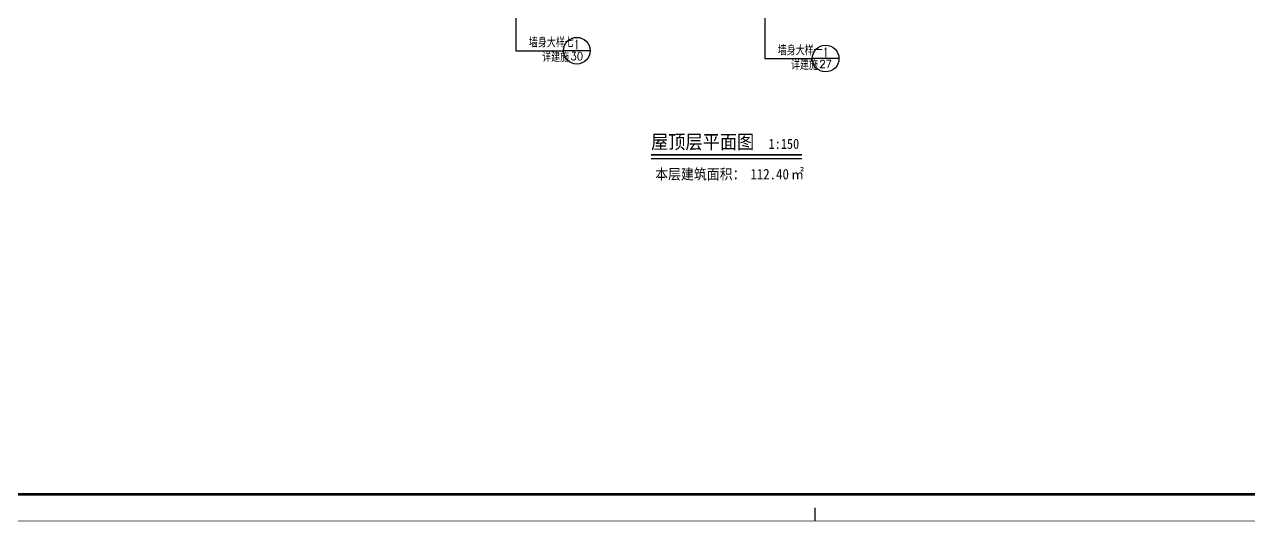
# Model space of a CAD drawing. Extents: x 1738711 to 2346805, y 1189731 to 2516152.
# Drawn here: x 1917510 to 1986423, y 2147290 to 2175239 of the extents above; entities that cross this region are included whole.
import ezdxf
from ezdxf.enums import TextEntityAlignment as Align

# ---------------------------------------------------------------- set-up
doc = ezdxf.new("R2010")
doc.units = 0
doc.header["$LTSCALE"] = 1000
doc.header["$MEASUREMENT"] = 0
for name, color, linetype in [('DIM_IDEN', 3, 'Continuous'), ('DIM_SYMB', 3, 'Continuous'), ('PUB_TEXT', 7, 'Continuous'), ('TK', 4, 'Continuous')]:
    doc.layers.add(name, color=color, linetype=linetype)
doc.styles.add('_TCH_DIM', font='SIMPLEX', dxfattribs={"bigfont": 'GBCBIG'})
doc.styles.add('_TCH_LABEL', font='COMPLEX', dxfattribs={"bigfont": 'GBCBIG'})
doc.styles.add('宋体', font='SIMSUN.TTF', dxfattribs={"width": 0.75})
doc.styles.add('黑体', font='simhei_0.ttf', dxfattribs={"width": 0.9})

# ---------------------------------------------------------------- blocks, each defined once
blk = doc.blocks.new('hjashrtahreahe')
blk.add_line((42800, 0), (42800, 500))
at = {"const_width": 25}
blk.add_lwpolyline([(42800, 500), (42800, 0)], dxfattribs=at)
at = {"layer": 'TK', "color": 7, "const_width": 25}
blk.add_lwpolyline([(0, 59400), (84100, 59400), (84100, 0), (0, 0)], close=True, dxfattribs=at)
at = {"layer": 'TK', "color": 3, "const_width": 100}
blk.add_lwpolyline([(2500, 1000), (2500, 58400), (83100, 58400), (83100, 1000)], close=True, dxfattribs=at)
at = {"layer": 'TK', "style": '宋体', "width": 0.75}
for tag, height, p in [('项目负责人', 350, (6003, 57089)), ('专业负责人', 350, (6003, 56224)), ('设计人', 350, (6003, 55419)), ('版号1', 250, (77304, 22193)), ('时间1', 250, (82405, 22193)), ('版号2', 250, (77304, 21593)), ('时间2', 250, (82405, 21593)), ('版号3', 250, (77304, 20993)), ('时间3', 250, (82405, 20993)), ('建筑会签', 0.0001, (78978, 2403)), ('电气会签', 0.0001, (82128, 2403)), ('结构会签', 0.0001, (78978, 1803)), ('暖通会签', 0.0001, (82128, 1803)), ('给排水会签', 0.0001, (78978, 1250)), ('智能化会签', 0.0001, (82128, 1250))]:
    blk.add_attdef(tag, text='', height=height, dxfattribs=at).set_placement(p, align=Align.CENTER)
for tag, p in [('合作设计单位', (80816, 48986)), ('版号说明1', (79854, 22318)), ('版号说明2', (79854, 21718)), ('版号说明3', (79854, 21118)), ('浙江绿储科技有限公司', (80545, 16036)), ('百兆瓦级集中式熔盐储能关键', (80545, 14953)), ('设备研发及制造基地项目', (80545, 14603)), ('1#研发楼', (80545, 13636)), ('图名', (80545, 12436)), ('工程编号', (78978, 11461)), ('子项编号', (82128, 11461)), ('建筑', (78978, 10711)), ('图号', (82128, 10711)), ('施工图', (78978, 9961)), ('2023.03', (82128, 9961)), ('审定', (79353, 8461)), ('审核', (79353, 7711)), ('工程负责', (79353, 6961)), ('专业负责', (79353, 6211)), ('设计', (79353, 5461)), ('制图', (79353, 4711)), ('校对', (79353, 3961))]:
    blk.add_attdef(tag, text='', height=250, dxfattribs=at).set_placement(p, align=Align.MIDDLE_CENTER)

msp = doc.modelspace()

# ---------------------------------------------------------------- linework, layer by layer
at = {"layer": 'DIM_IDEN'}
for p, q in [((1945178, 2186079.8), (1945178, 2173766.7)), ((1959187.3, 2185635.2), (1959187.3, 2173322.2)), ((1945178, 2173766.7), (1947854.9, 2173766.7)), ((1949354.9, 2173766.7), (1947854.9, 2173766.7)), ((1959187.3, 2173322.2), (1961864.2, 2173322.2)), ((1963364.2, 2173322.2), (1961864.2, 2173322.2))]:
    msp.add_line(p, q, dxfattribs=at)
for centre in [(1948604.9, 2173766.7), (1962614.2, 2173322.2)]:
    msp.add_circle(centre, 750, dxfattribs=at)
at = {"layer": 'DIM_SYMB', "const_width": 105}
msp.add_lwpolyline([(1952786.4, 2167912), (1961274.5, 2167912)], dxfattribs=at)
at = {"layer": 'DIM_SYMB'}
msp.add_lwpolyline([(1952786.4, 2167702), (1961274.5, 2167702)], dxfattribs=at)

# ---------------------------------------------------------------- block references
at = {"xscale": 1.5, "yscale": 1.5, "zscale": 1.5}
msp.add_blockref('hjashrtahreahe', (1897833.1, 2147309.1), dxfattribs=at)

# ---------------------------------------------------------------- texts
at = {"layer": 'DIM_SYMB', "color": 7, "style": '黑体', "width": 0.9}
for s, height, p in [('本层建筑面积：', 591.46, (1953017.3, 2166529.2)), ('112.40', 591.46, (1958376.3, 2166529.2)), ('㎡', 591.5, (1960673, 2166529.2))]:
    msp.add_text(s, height=height, dxfattribs=at).set_placement(p)
at = {"layer": 'PUB_TEXT', "color": 7, "style": '_TCH_DIM'}
for s, p in [('墙身大样七', (1945910.2, 2173957.7)), ('详建施', (1946653, 2173134.5)), ('墙身大样一', (1959919.4, 2173513.2)), ('详建施', (1960662.3, 2172690))]:
    msp.add_text(s, height=506.38, dxfattribs=at).set_placement(p)
at = {"layer": 'PUB_TEXT', "color": 7, "style": '_TCH_LABEL'}
for s, height, p, p2 in [('1', 535.4, (1948490.2, 2173849), (1948719.6, 2173849)), ('30', 443.85, (1948256.2, 2173234.8), (1948953.7, 2173234.8)), ('1', 535.4, (1962499.4, 2173404.5), (1962728.9, 2173404.5)), ('27', 439.31, (1962258.5, 2172794.5), (1962969.8, 2172794.5))]:
    msp.add_text(s, height=height, dxfattribs=at).set_placement(p, p2, align=Align.FIT)
at = {"layer": 'PUB_TEXT', "color": 7, "style": '黑体', "width": 0.9}
for s, height, p in [('屋顶层平面图', 788.61, (1952786.4, 2168246)), ('1:150', 563.29, (1959401.4, 2168246))]:
    msp.add_text(s, height=height, dxfattribs=at).set_placement(p)

doc.saveas('drawing.dxf')
